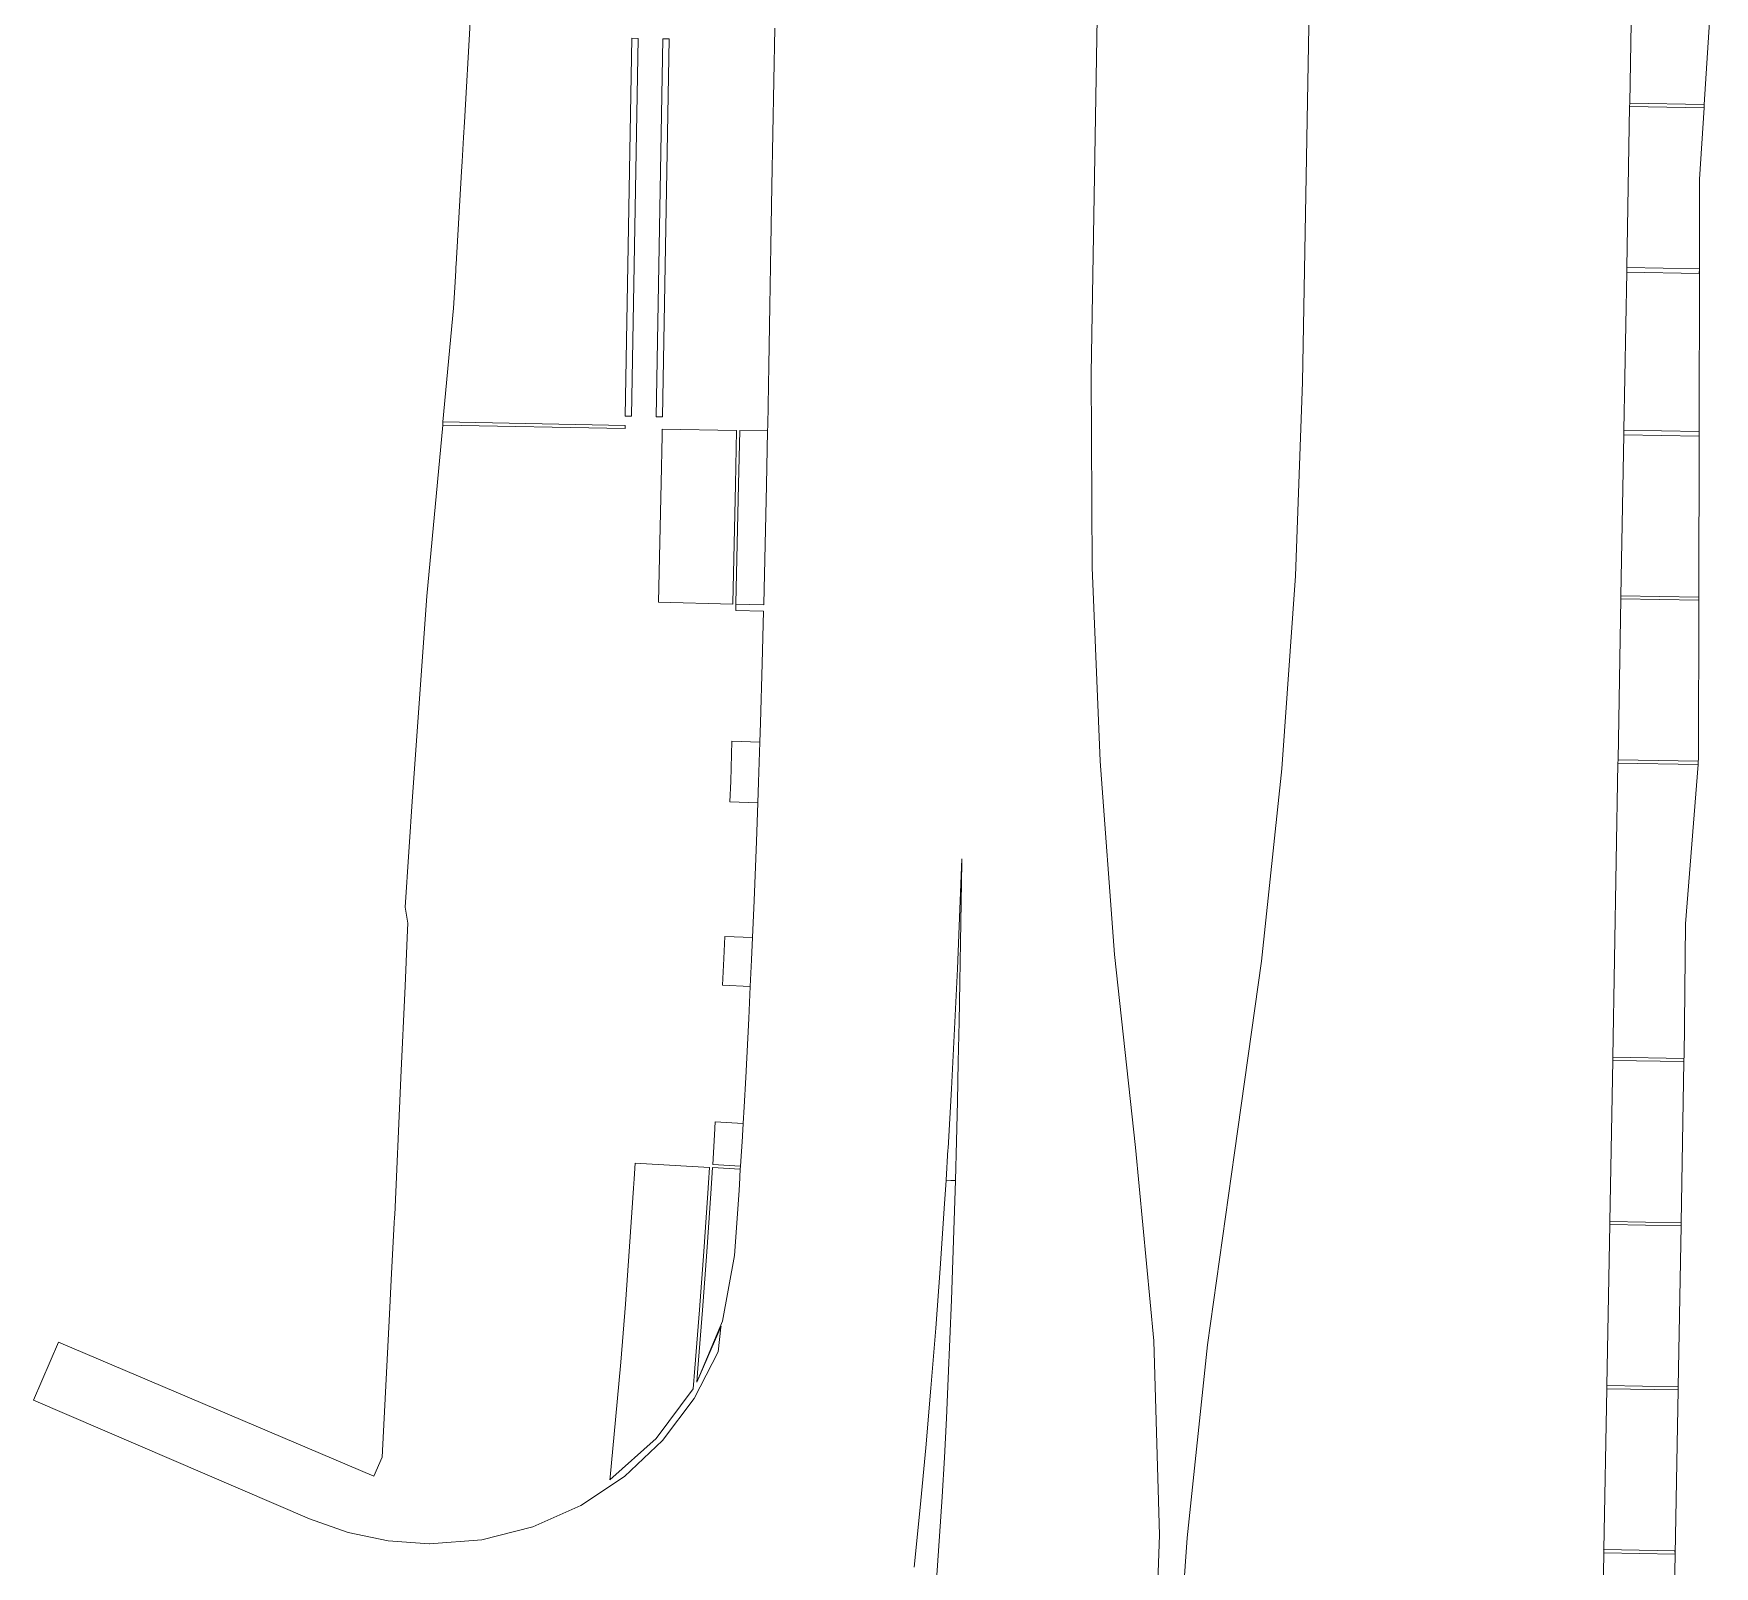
# Model space of a CAD drawing. Header units: metres. Extents: x 105146 to 106170, y 111783 to 118163.
# Drawn here: x 105901.9 to 105956.2, y 114753.4 to 114802.9 of the extents above; entities that cross this region are included whole.
import ezdxf

# ---------------------------------------------------------------- set-up
doc = ezdxf.new("R2010")
doc.units = ezdxf.units.M
doc.layers.add('20-EP-ZONA-DURA', color=253, linetype='CONTINUOUS', lineweight=13)
doc.layers.add('20-EP-ZONA-VERDE', color=84, linetype='CONTINUOUS', lineweight=13)

msp = doc.modelspace()

# ---------------------------------------------------------------- linework, layer by layer
at = {"layer": '20-EP-ZONA-DURA'}
for points in [[(105956.159, 114805.8111), (105955.8332, 114800.6175), (105953.4255, 114800.6589), (105953.5179, 114805.8581), (105956.159, 114805.8111)], [(105921.0059, 114790.5605), (105921.2059, 114790.5569), (105921.4211, 114802.7549), (105921.2213, 114802.7587), (105921.0059, 114790.5605)], [(105922.2211, 114802.7399), (105922.0057, 114790.5417), (105922.2057, 114790.5381), (105922.4211, 114802.7363), (105922.2211, 114802.7399)], [(105955.6766, 114795.3197), (105953.3313, 114795.3597), (105953.4237, 114800.5589), (105955.8269, 114800.5161), (105955.6823, 114798.2115), (105955.6766, 114795.3197)], [(105955.6766, 114795.3197), (105955.6661, 114790.0685), (105953.2371, 114790.1095), (105953.3285, 114795.2111), (105955.6719, 114795.1693), (105955.6766, 114795.3197)], [(105922.0744, 114784.5557), (105924.4737, 114784.4925), (105924.4743, 114784.5177), (105924.5203, 114786.4365), (105924.5627, 114788.3579), (105924.5983, 114790.0995), (105922.1983, 114790.1403), (105922.1945, 114789.9381), (105922.1633, 114788.4089), (105922.1211, 114786.4919), (105922.0744, 114784.5557)], [(105955.6658, 114789.9173), (105955.6555, 114784.7187), (105953.1429, 114784.7615), (105953.2355, 114789.9605), (105955.6658, 114789.9173)], [(105955.6451, 114779.4721), (105955.6408, 114779.4181), (105953.0489, 114779.4623), (105953.1413, 114784.6613), (105955.6553, 114784.6167), (105955.6451, 114779.4721)], [(105955.1787, 114769.8627), (105955.178, 114769.8229), (105952.8783, 114769.8637), (105953.0471, 114779.3623), (105955.6326, 114779.3163), (105955.2221, 114774.1711), (105955.1787, 114769.8627)], [(105931.6922, 114767.154), (105931.6585, 114765.8897), (105931.3589, 114765.8983), (105931.4203, 114766.8908), (105931.4224, 114766.9136), (105931.4229, 114766.9255), (105931.5326, 114768.8468), (105931.6335, 114770.7808), (105931.7251, 114772.7149), (105931.8083, 114774.6495), (105931.8716, 114776.2684), (105931.8697, 114776.1543), (105931.8477, 114774.8654), (105931.8253, 114773.5777), (105931.8021, 114772.2912), (105931.7775, 114771.0037), (105931.7513, 114769.7192), (105931.723, 114768.4359), (105931.6922, 114767.154)], [(105955.1762, 114769.7229), (105955.0838, 114764.5237), (105952.7841, 114764.5645), (105952.8765, 114769.7637), (105955.1762, 114769.7229)], [(105920.6943, 114758.1653), (105920.5193, 114756.3085), (105920.5107, 114756.2255), (105922.0015, 114757.5587), (105923.1907, 114759.1667), (105923.2483, 114759.8257), (105923.3997, 114761.7069), (105923.5393, 114763.5913), (105923.6679, 114765.4789), (105923.6885, 114765.8087), (105923.7191, 114766.3077), (105921.3235, 114766.4445), (105921.2923, 114765.9455), (105921.2729, 114765.6353), (105921.1453, 114763.7615), (105921.0067, 114761.8919), (105920.8565, 114760.0263), (105920.6943, 114758.1653)], [(105955.0821, 114764.4237), (105954.9897, 114759.2245), (105952.6899, 114759.2653), (105952.7823, 114764.4645), (105955.0821, 114764.4237)], [(105954.8937, 114753.8253), (105954.8835, 114753.9325), (105952.5958, 114753.9731), (105952.6881, 114759.1653), (105954.9879, 114759.1245), (105954.8937, 114753.8253)], [(105954.8937, 114753.8253), (105954.8013, 114748.6263), (105952.5017, 114748.6671), (105952.5939, 114753.8663), (105954.8937, 114753.8253)]]:
    msp.add_lwpolyline(points, close=True, dxfattribs=at)
msp.add_lwpolyline([(105925.8267, 114803.0783), (105925.7399, 114797.9857), (105925.7071, 114796.0526), (105925.6735, 114794.1217), (105925.6387, 114792.1928), (105925.6019, 114790.2621), (105925.5981, 114790.0825), (105924.6983, 114790.0977), (105924.6627, 114788.3559), (105924.6203, 114786.4343), (105924.5743, 114784.5153), (105924.5735, 114784.4897), (105924.5681, 114784.2859), (105925.4679, 114784.2621), (105925.4234, 114782.5739), (105925.3676, 114780.6574), (105925.3477, 114780.0397), (105924.4483, 114780.0685), (105924.4067, 114778.7737), (105924.3833, 114778.1113), (105925.2827, 114778.0793), (105925.2387, 114776.8316), (105925.1641, 114774.9223), (105925.1125, 114773.7283), (105924.2135, 114773.7671), (105924.1827, 114773.0561), (105924.1417, 114772.1889), (105925.0407, 114772.1463), (105924.9916, 114771.1111), (105924.8926, 114769.2092), (105924.8384, 114768.26), (105924.8081, 114767.7289), (105923.9099, 114767.7849), (105923.8857, 114767.3639), (105923.8257, 114766.4017), (105924.7243, 114766.3505), (105924.7175, 114766.2507), (105923.8195, 114766.3019), (105923.7883, 114765.8029), (105923.7677, 114765.4725), (105923.6391, 114763.5841), (105923.4993, 114761.6991), (105923.3479, 114759.8175), (105923.3091, 114759.3721), (105924.0956, 114761.1881), (105924.0906, 114761.1645), (105924.0887, 114761.1508), (105924.0046, 114760.3531), (105923.2293, 114758.8465), (105922.2108, 114757.4924), (105920.9783, 114756.3297), (105919.5672, 114755.3918), (105918.0181, 114754.7056), (105916.3753, 114754.2908), (105914.686, 114754.1593), (105914.6727, 114754.1594), (105913.3545, 114754.2579), (105912.0608, 114754.5295), (105910.8143, 114754.9693), (105901.9067, 114758.7915), (105902.7053, 114760.6707), (105912.8881, 114756.3393), (105913.1545, 114756.9547), (105913.3947, 114761.5691), (105913.4527, 114762.6829), (105913.5485, 114764.5237), (105913.5575, 114764.6955), (105913.5577, 114764.6999), (105913.5617, 114764.7777), (105913.7517, 114768.9491), (105913.7633, 114769.2051), (105913.7637, 114769.2131), (105913.8975, 114772.1557), (105913.8977, 114772.1593), (105913.9693, 114773.7313), (105913.9905, 114774.1965), (105913.8961, 114774.7121), (105914.1313, 114778.2863), (105914.5975, 114784.7491), (105915.1115, 114790.2711), (105920.9985, 114790.1607), (105921.0003, 114790.2607), (105915.1208, 114790.3709), (105915.4633, 114794.0505), (105915.5019, 114794.7173), (105915.5337, 114795.2657), (105915.5399, 114795.3723), (105915.5455, 114795.4691), (105915.7191, 114798.4593), (105915.7377, 114798.7817), (105915.7825, 114799.5541), (105915.8115, 114800.0527), (105915.9985, 114803.2785)], dxfattribs=at)
at = {"layer": '20-EP-ZONA-VERDE'}
for points in [[(105938.0183, 114748.1704), (105938.2464, 114754.4386), (105938.0663, 114760.7083), (105937.4789, 114766.9525), (105936.7968, 114773.1778), (105936.3291, 114779.4223), (105936.0763, 114785.6792), (105936.0387, 114791.9357), (105936.5807, 114823.8081)], [(105943.4331, 114823.6863), (105942.8639, 114791.6537), (105942.6418, 114785.4103), (105942.2023, 114779.1779), (105941.5459, 114772.9645), (105940.6735, 114766.7779), (105939.7992, 114760.5776), (105939.1414, 114754.3506), (105938.7008, 114748.1045)], [(105930.3255, 114753.4017), (105930.5215, 114755.3287), (105930.7033, 114757.2571), (105930.8715, 114759.1865), (105931.0269, 114761.1171), (105931.1701, 114763.0485), (105931.3017, 114764.9807), (105931.3589, 114765.8983), (105931.6585, 114765.8797), (105931.6585, 114765.8797), (105931.6583, 114765.8733), (105931.6211, 114764.5939), (105931.5801, 114763.3161), (105931.5349, 114762.0395), (105931.4851, 114760.7643), (105931.4303, 114759.4905), (105931.3699, 114758.2183), (105931.3037, 114756.9475), (105931.2313, 114755.6783), (105931.1521, 114754.4109), (105931.0659, 114753.1451)]]:
    msp.add_lwpolyline(points, dxfattribs=at)
for points in [[(105921.4211, 114802.7549), (105921.2059, 114790.5569), (105921.0059, 114790.5605), (105921.2213, 114802.7587), (105921.4211, 114802.7549)], [(105922.4211, 114802.7363), (105922.2057, 114790.5381), (105922.0057, 114790.5417), (105922.2211, 114802.7399), (105922.4211, 114802.7363)], [(105955.8333, 114800.6175), (105955.8269, 114800.5161), (105953.4237, 114800.5589), (105953.4255, 114800.6589), (105955.8333, 114800.6175)], [(105955.6767, 114795.3197), (105955.6719, 114795.1693), (105953.3285, 114795.2111), (105953.3313, 114795.3597), (105955.6767, 114795.3197)], [(105921.0003, 114790.2607), (105920.9985, 114790.1607), (105915.1115, 114790.2711), (105915.1207, 114790.3709), (105921.0003, 114790.2607)], [(105925.5981, 114790.0825), (105925.5625, 114788.3367), (105925.5201, 114786.4135), (105925.4739, 114784.4925), (105925.4733, 114784.4661), (105924.5735, 114784.4897), (105924.5743, 114784.5153), (105924.6203, 114786.4343), (105924.6627, 114788.3559), (105924.6983, 114790.0977), (105925.5981, 114790.0825)], [(105955.6661, 114790.0685), (105955.6659, 114789.9173), (105953.2355, 114789.9605), (105953.2371, 114790.0605), (105953.2371, 114790.1095), (105955.6661, 114790.0685)], [(105955.6555, 114784.7187), (105955.6553, 114784.6167), (105953.1413, 114784.6613), (105953.1429, 114784.7615), (105955.6555, 114784.7187)], [(105925.3477, 114780.0397), (105925.3063, 114778.7433), (105925.2827, 114778.0793), (105924.3833, 114778.1113), (105924.4067, 114778.7737), (105924.4483, 114780.0685), (105925.3477, 114780.0397)], [(105955.6407, 114779.4181), (105955.6327, 114779.3163), (105953.0471, 114779.3623), (105953.0489, 114779.4623), (105955.6407, 114779.4181)], [(105925.1125, 114773.7283), (105925.0819, 114773.0153), (105925.0407, 114772.1463), (105924.1417, 114772.1889), (105924.1827, 114773.0561), (105924.2135, 114773.7671), (105925.1125, 114773.7283)], [(105955.1779, 114769.8229), (105955.1761, 114769.7229), (105952.8765, 114769.7637), (105952.8783, 114769.8637), (105955.1779, 114769.8229)], [(105924.8081, 114767.7289), (105924.7853, 114767.3315), (105924.7841, 114767.3101), (105924.7243, 114766.3505), (105923.8257, 114766.4017), (105923.8857, 114767.3639), (105923.9099, 114767.7849), (105924.8081, 114767.7289)], [(105924.7175, 114766.2507), (105924.6869, 114765.7517), (105924.6659, 114765.4139), (105924.5327, 114763.4609), (105924.1461, 114761.3489), (105923.3091, 114759.3721), (105923.3479, 114759.8175), (105923.4993, 114761.6991), (105923.6391, 114763.5841), (105923.7677, 114765.4725), (105923.7883, 114765.8029), (105923.8195, 114766.3019), (105924.7175, 114766.2507)], [(105931.6585, 114765.8897), (105931.6585, 114765.8797), (105931.3589, 114765.8983), (105931.6585, 114765.8897)], [(105955.0837, 114764.5237), (105955.0819, 114764.4237), (105952.7823, 114764.4645), (105952.7841, 114764.5645), (105955.0837, 114764.5237)], [(105954.9895, 114759.2245), (105954.9877, 114759.1245), (105952.6881, 114759.1653), (105952.6899, 114759.2653), (105954.9895, 114759.2245)], [(105954.8835, 114753.9325), (105954.8937, 114753.8253), (105952.5939, 114753.8663), (105952.5957, 114753.9663), (105952.5839, 114753.9733), (105954.8835, 114753.9325)]]:
    msp.add_lwpolyline(points, close=True, dxfattribs=at)

doc.saveas('drawing.dxf')
